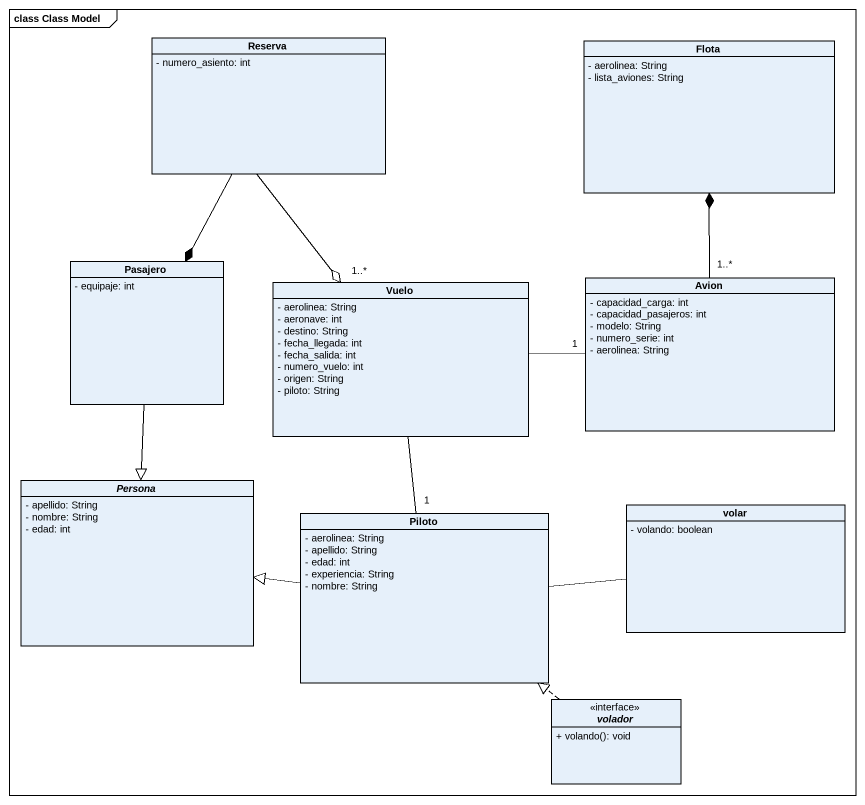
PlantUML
@startuml
mainframe class Class Model
hide circle
hide empty members
skinparam classAttributeIconSize 0
class Reserva {
  - numero_asiento: int
}
class Flota {
  - aerolinea: String
  - lista_aviones: String
}
class Pasajero {
  - equipaje: int
}
class Avion {
  - capacidad_carga: int
  - capacidad_pasajeros: int
  - modelo: String
  - numero_serie: int
  - aerolinea: String
}
class Vuelo {
  - aerolinea: String
  - aeronave: int
  - destino: String
  - fecha_llegada: int
  - fecha_salida: int
  - numero_vuelo: int
  - origen: String
  - piloto: String
}
abstract class Persona {
  - apellido: String
  - nombre: String
  - edad: int
}
class Piloto {
  - aerolinea: String
  - apellido: String
  - edad: int
  - experiencia: String
  - nombre: String
}
class volar {
  - volando: boolean
}
interface volador <<interface>> {
  + volando(): void
}
Reserva --* Pasajero
Reserva --o "1..*" Vuelo
Pasajero --|> Persona
Avion "1..*" -up-* Flota
Vuelo -right- "1" Avion
Piloto "1" -up- Vuelo
Piloto -left-|> Persona
volar -left- Piloto
volador .up.|> Piloto
@enduml
